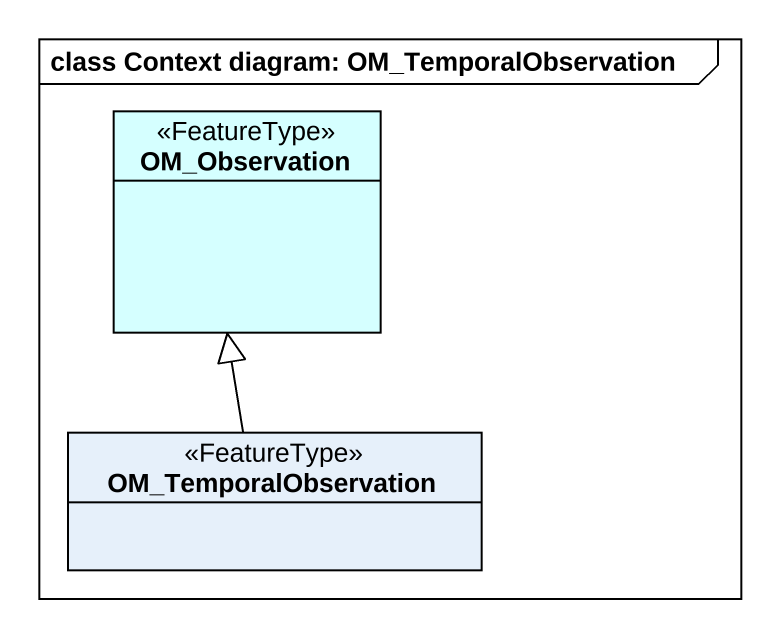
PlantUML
@startuml
mainframe class Context diagram: OM_TemporalObservation
hide circle
hide empty members
class OM_Observation <<FeatureType>> #D5FFFF
class OM_TemporalObservation <<FeatureType>>
OM_TemporalObservation -up-|> OM_Observation
@enduml
